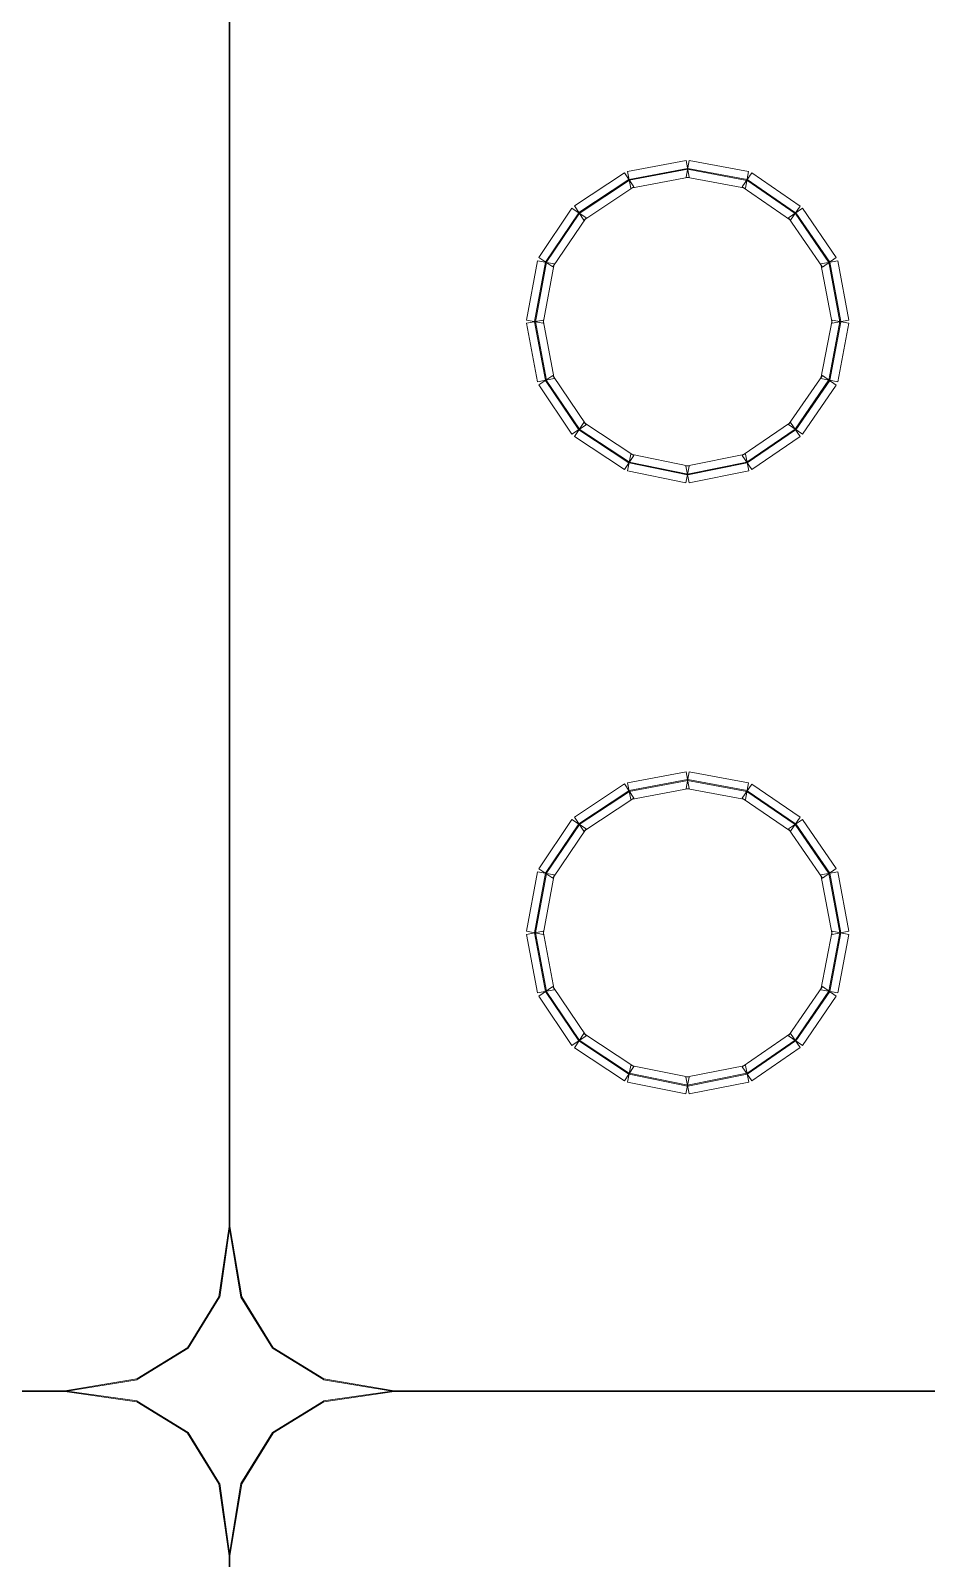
# Model space of a CAD drawing. Header units: millimetres. Extents: x -200 to 200, y -162 to 219.
# Drawn here: x -149.05 to -121.12, y -71.87 to -24.26 of the extents above; entities that cross this region are included whole.
import ezdxf

# ---------------------------------------------------------------- set-up
doc = ezdxf.new("R2010")
doc.units = ezdxf.units.MM
doc.header["$MEASUREMENT"] = 0

msp = doc.modelspace()

# ---------------------------------------------------------------- linework, layer by layer
at = {"color": 1, "lineweight": 5}
for points in [[(-142.8609, 23.4376), (-142.8609, 23.4376), (-142.8345, 23.4376), (-142.8345, 23.4376), (-142.8345, 23.4376), (-142.8345, 23.4376), (-142.8345, -61.5304), (-142.8345, -61.5304), (-142.8345, -61.5304), (-142.8345, -61.5304), (-142.8609, -61.5304), (-142.8609, -61.5304), (-142.8609, -61.5304), (-142.8609, -61.5304), (-142.8609, 23.4376), (-142.8609, 23.4376)], [(-142.8608, -61.5285), (-142.8608, -61.5285), (-142.8346, -61.5323), (-142.8346, -61.5323), (-142.8346, -61.5323), (-142.8346, -61.5323), (-143.152, -63.7279), (-143.152, -63.7279), (-143.152, -63.7279), (-143.152, -63.7279), (-143.1782, -63.7241), (-143.1782, -63.7241), (-143.1782, -63.7241), (-143.1782, -63.7241), (-142.8608, -61.5285), (-142.8608, -61.5285)], [(-142.4643, -63.7238), (-142.4643, -63.7238), (-142.4904, -63.7282), (-142.4904, -63.7282), (-142.4904, -63.7282), (-142.4904, -63.7282), (-142.8607, -61.5326), (-142.8607, -61.5326), (-142.8607, -61.5326), (-142.8607, -61.5326), (-142.8347, -61.5282), (-142.8347, -61.5282), (-142.8347, -61.5282), (-142.8347, -61.5282), (-142.4643, -63.7238), (-142.4643, -63.7238)], [(-143.1764, -63.719), (-143.1764, -63.719), (-143.1539, -63.7329), (-143.1539, -63.7329), (-143.1539, -63.7329), (-143.1539, -63.7329), (-144.1326, -65.3201), (-144.1326, -65.3201), (-144.1326, -65.3201), (-144.1326, -65.3201), (-144.1552, -65.3062), (-144.1552, -65.3062), (-144.1552, -65.3062), (-144.1552, -65.3062), (-143.1764, -63.719), (-143.1764, -63.719)], [(-141.4873, -65.3062), (-141.4873, -65.3062), (-141.5098, -65.3201), (-141.5098, -65.3201), (-141.5098, -65.3201), (-141.5098, -65.3201), (-142.4886, -63.7329), (-142.4886, -63.7329), (-142.4886, -63.7329), (-142.4886, -63.7329), (-142.4661, -63.719), (-142.4661, -63.719), (-142.4661, -63.719), (-142.4661, -63.719), (-141.4873, -65.3062), (-141.4873, -65.3062)], [(-144.1508, -65.3019), (-144.1508, -65.3019), (-144.137, -65.3244), (-144.137, -65.3244), (-144.137, -65.3244), (-144.137, -65.3244), (-145.7242, -66.3032), (-145.7242, -66.3032), (-145.7242, -66.3032), (-145.7242, -66.3032), (-145.738, -66.2807), (-145.738, -66.2807), (-145.738, -66.2807), (-145.738, -66.2807), (-144.1508, -65.3019), (-144.1508, -65.3019)], [(-139.9044, -66.2807), (-139.9044, -66.2807), (-139.9183, -66.3032), (-139.9183, -66.3032), (-139.9183, -66.3032), (-139.9183, -66.3032), (-141.5055, -65.3244), (-141.5055, -65.3244), (-141.5055, -65.3244), (-141.5055, -65.3244), (-141.4916, -65.3019), (-141.4916, -65.3019), (-141.4916, -65.3019), (-141.4916, -65.3019), (-139.9044, -66.2807), (-139.9044, -66.2807)], [(-194.8548, -66.6755), (-194.8548, -66.6755), (-194.8548, -66.6491), (-194.8548, -66.6491), (-194.8548, -66.6491), (-194.8548, -66.6491), (-147.9796, -66.6491), (-147.9796, -66.6491), (-147.9796, -66.6491), (-147.9796, -66.6491), (-147.9796, -66.6755), (-147.9796, -66.6755), (-147.9796, -66.6755), (-147.9796, -66.6755), (-194.8548, -66.6755), (-194.8548, -66.6755)], [(-145.7333, -66.2789), (-145.7333, -66.2789), (-145.729, -66.305), (-145.729, -66.305), (-145.729, -66.305), (-145.729, -66.305), (-147.9775, -66.6753), (-147.9775, -66.6753), (-147.9775, -66.6753), (-147.9775, -66.6753), (-147.9818, -66.6492), (-147.9818, -66.6492), (-147.9818, -66.6492), (-147.9818, -66.6492), (-145.7333, -66.2789), (-145.7333, -66.2789)], [(-147.9815, -66.6754), (-147.9815, -66.6754), (-147.9778, -66.6492), (-147.9778, -66.6492), (-147.9778, -66.6492), (-147.9778, -66.6492), (-145.7293, -66.9666), (-145.7293, -66.9666), (-145.7293, -66.9666), (-145.7293, -66.9666), (-145.7329, -66.9928), (-145.7329, -66.9928), (-145.7329, -66.9928), (-145.7329, -66.9928), (-147.9815, -66.6754), (-147.9815, -66.6754)], [(-137.7136, -66.6493), (-137.7136, -66.6493), (-137.718, -66.6753), (-137.718, -66.6753), (-137.718, -66.6753), (-137.718, -66.6753), (-139.9136, -66.305), (-139.9136, -66.305), (-139.9136, -66.305), (-139.9136, -66.305), (-139.9092, -66.2789), (-139.9092, -66.2789), (-139.9092, -66.2789), (-139.9092, -66.2789), (-137.7136, -66.6493), (-137.7136, -66.6493)], [(-139.9095, -66.9928), (-139.9095, -66.9928), (-139.9133, -66.9666), (-139.9133, -66.9666), (-139.9133, -66.9666), (-139.9133, -66.9666), (-137.7177, -66.6492), (-137.7177, -66.6492), (-137.7177, -66.6492), (-137.7177, -66.6492), (-137.7139, -66.6754), (-137.7139, -66.6754), (-137.7139, -66.6754), (-137.7139, -66.6754), (-139.9095, -66.9928), (-139.9095, -66.9928)], [(-90.8406, -66.6491), (-90.8406, -66.6491), (-90.8406, -66.6755), (-90.8406, -66.6755), (-90.8406, -66.6755), (-90.8406, -66.6755), (-137.7158, -66.6755), (-137.7158, -66.6755), (-137.7158, -66.6755), (-137.7158, -66.6755), (-137.7158, -66.6491), (-137.7158, -66.6491), (-137.7158, -66.6491), (-137.7158, -66.6491), (-90.8406, -66.6491), (-90.8406, -66.6491)], [(-145.738, -66.991), (-145.738, -66.991), (-145.7242, -66.9685), (-145.7242, -66.9685), (-145.7242, -66.9685), (-145.7242, -66.9685), (-144.137, -67.9473), (-144.137, -67.9473), (-144.137, -67.9473), (-144.137, -67.9473), (-144.1508, -67.9698), (-144.1508, -67.9698), (-144.1508, -67.9698), (-144.1508, -67.9698), (-145.738, -66.991), (-145.738, -66.991)], [(-141.4916, -67.9698), (-141.4916, -67.9698), (-141.5055, -67.9473), (-141.5055, -67.9473), (-141.5055, -67.9473), (-141.5055, -67.9473), (-139.9183, -66.9685), (-139.9183, -66.9685), (-139.9183, -66.9685), (-139.9183, -66.9685), (-139.9044, -66.991), (-139.9044, -66.991), (-139.9044, -66.991), (-139.9044, -66.991), (-141.4916, -67.9698), (-141.4916, -67.9698)], [(-144.1552, -67.9655), (-144.1552, -67.9655), (-144.1326, -67.9516), (-144.1326, -67.9516), (-144.1326, -67.9516), (-144.1326, -67.9516), (-143.1539, -69.5388), (-143.1539, -69.5388), (-143.1539, -69.5388), (-143.1539, -69.5388), (-143.1764, -69.5527), (-143.1764, -69.5527), (-143.1764, -69.5527), (-143.1764, -69.5527), (-144.1552, -67.9655), (-144.1552, -67.9655)], [(-142.4661, -69.5527), (-142.4661, -69.5527), (-142.4886, -69.5388), (-142.4886, -69.5388), (-142.4886, -69.5388), (-142.4886, -69.5388), (-141.5098, -67.9516), (-141.5098, -67.9516), (-141.5098, -67.9516), (-141.5098, -67.9516), (-141.4873, -67.9655), (-141.4873, -67.9655), (-141.4873, -67.9655), (-141.4873, -67.9655), (-142.4661, -69.5527), (-142.4661, -69.5527)], [(-143.1782, -69.5476), (-143.1782, -69.5476), (-143.152, -69.5439), (-143.152, -69.5439), (-143.152, -69.5439), (-143.152, -69.5439), (-142.8346, -71.7924), (-142.8346, -71.7924), (-142.8346, -71.7924), (-142.8346, -71.7924), (-142.8608, -71.7961), (-142.8608, -71.7961), (-142.8608, -71.7961), (-142.8608, -71.7961), (-143.1782, -69.5476), (-143.1782, -69.5476)], [(-142.8346, -71.7964), (-142.8346, -71.7964), (-142.8607, -71.7921), (-142.8607, -71.7921), (-142.8607, -71.7921), (-142.8607, -71.7921), (-142.4904, -69.5436), (-142.4904, -69.5436), (-142.4904, -69.5436), (-142.4904, -69.5436), (-142.4643, -69.5479), (-142.4643, -69.5479), (-142.4643, -69.5479), (-142.4643, -69.5479), (-142.8346, -71.7964), (-142.8346, -71.7964)], [(-142.8609, -71.7942), (-142.8609, -71.7942), (-142.8345, -71.7942), (-142.8345, -71.7942), (-142.8345, -71.7942), (-142.8345, -71.7942), (-142.8345, -156.7622), (-142.8345, -156.7622), (-142.8345, -156.7622), (-142.8345, -156.7622), (-142.8609, -156.7622), (-142.8609, -156.7622), (-142.8609, -156.7622), (-142.8609, -156.7622), (-142.8609, -71.7942), (-142.8609, -71.7942)]]:
    msp.add_open_spline(points, degree=3, knots=[0, 0, 0, 0, 0.25, 0.25, 0.25, 0.25, 0.5, 0.5, 0.5, 0.5, 0.75, 0.75, 0.75, 0.75, 1, 1, 1, 1], dxfattribs=at)
at = {"color": 4, "lineweight": 5}
for points in [[(-128.6119, -28.3096), (-128.6119, -28.3096), (-128.5139, -28.8295), (-128.5139, -28.8295), (-128.5139, -28.8295), (-128.5139, -28.8295), (-130.3392, -29.1734), (-130.3392, -29.1734), (-130.3392, -29.1734), (-130.3392, -29.1734), (-130.4372, -28.6535), (-130.4372, -28.6535), (-130.4372, -28.6535), (-130.4372, -28.6535), (-128.6119, -28.3096), (-128.6119, -28.3096)], [(-128.5654, -28.5566), (-128.5654, -28.5566), (-128.5605, -28.5826), (-128.5605, -28.5826), (-128.5605, -28.5826), (-128.5605, -28.5826), (-130.3858, -28.9264), (-130.3858, -28.9264), (-130.3858, -28.9264), (-130.3858, -28.9264), (-130.3906, -28.9005), (-130.3906, -28.9005), (-130.3906, -28.9005), (-130.3906, -28.9005), (-128.5654, -28.5566), (-128.5654, -28.5566)], [(-126.6629, -28.6534), (-126.6629, -28.6534), (-126.7595, -29.1735), (-126.7595, -29.1735), (-126.7595, -29.1735), (-126.7595, -29.1735), (-128.6112, -28.8296), (-128.6112, -28.8296), (-128.6112, -28.8296), (-128.6112, -28.8296), (-128.5146, -28.3095), (-128.5146, -28.3095), (-128.5146, -28.3095), (-128.5146, -28.3095), (-126.6629, -28.6534), (-126.6629, -28.6534)], [(-126.7088, -28.9004), (-126.7088, -28.9004), (-126.7136, -28.9265), (-126.7136, -28.9265), (-126.7136, -28.9265), (-126.7136, -28.9265), (-128.5653, -28.5826), (-128.5653, -28.5826), (-128.5653, -28.5826), (-128.5653, -28.5826), (-128.5605, -28.5566), (-128.5605, -28.5566), (-128.5605, -28.5566), (-128.5605, -28.5566), (-126.7088, -28.9004), (-126.7088, -28.9004)], [(-130.5341, -28.6928), (-130.5341, -28.6928), (-130.2423, -29.1341), (-130.2423, -29.1341), (-130.2423, -29.1341), (-130.2423, -29.1341), (-131.8031, -30.1658), (-131.8031, -30.1658), (-131.8031, -30.1658), (-131.8031, -30.1658), (-132.0948, -29.7244), (-132.0948, -29.7244), (-132.0948, -29.7244), (-132.0948, -29.7244), (-130.5341, -28.6928), (-130.5341, -28.6928)], [(-130.3955, -28.9024), (-130.3955, -28.9024), (-130.3809, -28.9245), (-130.3809, -28.9245), (-130.3809, -28.9245), (-130.3809, -28.9245), (-131.9417, -29.9562), (-131.9417, -29.9562), (-131.9417, -29.9562), (-131.9417, -29.9562), (-131.9562, -29.9341), (-131.9562, -29.9341), (-131.9562, -29.9341), (-131.9562, -29.9341), (-130.3955, -28.9024), (-130.3955, -28.9024)], [(-125.054, -29.7268), (-125.054, -29.7268), (-125.3527, -30.1634), (-125.3527, -30.1634), (-125.3527, -30.1634), (-125.3527, -30.1634), (-126.8606, -29.1318), (-126.8606, -29.1318), (-126.8606, -29.1318), (-126.8606, -29.1318), (-126.5618, -28.6951), (-126.5618, -28.6951), (-126.5618, -28.6951), (-126.5618, -28.6951), (-125.054, -29.7268), (-125.054, -29.7268)], [(-125.1959, -29.9342), (-125.1959, -29.9342), (-125.2108, -29.956), (-125.2108, -29.956), (-125.2108, -29.956), (-125.2108, -29.956), (-126.7187, -28.9244), (-126.7187, -28.9244), (-126.7187, -28.9244), (-126.7187, -28.9244), (-126.7037, -28.9025), (-126.7037, -28.9025), (-126.7037, -28.9025), (-126.7037, -28.9025), (-125.1959, -29.9342), (-125.1959, -29.9342)], [(-132.1685, -29.7975), (-132.1685, -29.7975), (-131.7294, -30.0927), (-131.7294, -30.0927), (-131.7294, -30.0927), (-131.7294, -30.0927), (-132.7611, -31.627), (-132.7611, -31.627), (-132.7611, -31.627), (-132.7611, -31.627), (-133.2001, -31.3318), (-133.2001, -31.3318), (-133.2001, -31.3318), (-133.2001, -31.3318), (-132.1685, -29.7975), (-132.1685, -29.7975)], [(-131.9599, -29.9377), (-131.9599, -29.9377), (-131.938, -29.9525), (-131.938, -29.9525), (-131.938, -29.9525), (-131.938, -29.9525), (-132.9696, -31.4868), (-132.9696, -31.4868), (-132.9696, -31.4868), (-132.9696, -31.4868), (-132.9916, -31.472), (-132.9916, -31.472), (-132.9916, -31.472), (-132.9916, -31.472), (-131.9599, -29.9377), (-131.9599, -29.9377)], [(-123.9275, -31.3292), (-123.9275, -31.3292), (-124.363, -31.6296), (-124.363, -31.6296), (-124.363, -31.6296), (-124.363, -31.6296), (-125.4211, -30.0953), (-125.4211, -30.0953), (-125.4211, -30.0953), (-125.4211, -30.0953), (-124.9856, -29.7949), (-124.9856, -29.7949), (-124.9856, -29.7949), (-124.9856, -29.7949), (-123.9275, -31.3292), (-123.9275, -31.3292)], [(-124.1343, -31.4719), (-124.1343, -31.4719), (-124.1561, -31.4869), (-124.1561, -31.4869), (-124.1561, -31.4869), (-124.1561, -31.4869), (-125.2142, -29.9526), (-125.2142, -29.9526), (-125.2142, -29.9526), (-125.2142, -29.9526), (-125.1925, -29.9376), (-125.1925, -29.9376), (-125.1925, -29.9376), (-125.1925, -29.9376), (-124.1343, -31.4719), (-124.1343, -31.4719)], [(-133.2407, -31.4311), (-133.2407, -31.4311), (-132.7205, -31.5277), (-132.7205, -31.5277), (-132.7205, -31.5277), (-132.7205, -31.5277), (-133.0644, -33.3795), (-133.0644, -33.3795), (-133.0644, -33.3795), (-133.0644, -33.3795), (-133.5846, -33.2828), (-133.5846, -33.2828), (-133.5846, -33.2828), (-133.5846, -33.2828), (-133.2407, -31.4311), (-133.2407, -31.4311)], [(-132.9936, -31.477), (-132.9936, -31.477), (-132.9676, -31.4818), (-132.9676, -31.4818), (-132.9676, -31.4818), (-132.9676, -31.4818), (-133.3115, -33.3336), (-133.3115, -33.3336), (-133.3115, -33.3336), (-133.3115, -33.3336), (-133.3375, -33.3287), (-133.3375, -33.3287), (-133.3375, -33.3287), (-133.3375, -33.3287), (-132.9936, -31.477), (-132.9936, -31.477)], [(-123.5413, -33.2828), (-123.5413, -33.2828), (-124.0614, -33.3795), (-124.0614, -33.3795), (-124.0614, -33.3795), (-124.0614, -33.3795), (-124.4053, -31.5277), (-124.4053, -31.5277), (-124.4053, -31.5277), (-124.4053, -31.5277), (-123.8851, -31.4311), (-123.8851, -31.4311), (-123.8851, -31.4311), (-123.8851, -31.4311), (-123.5413, -33.2828), (-123.5413, -33.2828)], [(-123.7883, -33.3287), (-123.7883, -33.3287), (-123.8143, -33.3336), (-123.8143, -33.3336), (-123.8143, -33.3336), (-123.8143, -33.3336), (-124.1582, -31.4818), (-124.1582, -31.4818), (-124.1582, -31.4818), (-124.1582, -31.4818), (-124.1322, -31.477), (-124.1322, -31.477), (-124.1322, -31.477), (-124.1322, -31.477), (-123.7883, -33.3287), (-123.7883, -33.3287)], [(-133.5845, -33.3801), (-133.5845, -33.3801), (-133.0646, -33.2822), (-133.0646, -33.2822), (-133.0646, -33.2822), (-133.0646, -33.2822), (-132.7207, -35.1074), (-132.7207, -35.1074), (-132.7207, -35.1074), (-132.7207, -35.1074), (-133.2406, -35.2054), (-133.2406, -35.2054), (-133.2406, -35.2054), (-133.2406, -35.2054), (-133.5845, -33.3801), (-133.5845, -33.3801)], [(-133.3375, -33.3336), (-133.3375, -33.3336), (-133.3115, -33.3287), (-133.3115, -33.3287), (-133.3115, -33.3287), (-133.3115, -33.3287), (-132.9676, -35.154), (-132.9676, -35.154), (-132.9676, -35.154), (-132.9676, -35.154), (-132.9936, -35.1589), (-132.9936, -35.1589), (-132.9936, -35.1589), (-132.9936, -35.1589), (-133.3375, -33.3336), (-133.3375, -33.3336)], [(-123.8853, -35.2054), (-123.8853, -35.2054), (-124.4052, -35.1074), (-124.4052, -35.1074), (-124.4052, -35.1074), (-124.4052, -35.1074), (-124.0613, -33.2822), (-124.0613, -33.2822), (-124.0613, -33.2822), (-124.0613, -33.2822), (-123.5414, -33.3801), (-123.5414, -33.3801), (-123.5414, -33.3801), (-123.5414, -33.3801), (-123.8853, -35.2054), (-123.8853, -35.2054)], [(-124.1322, -35.1589), (-124.1322, -35.1589), (-124.1582, -35.154), (-124.1582, -35.154), (-124.1582, -35.154), (-124.1582, -35.154), (-123.8143, -33.3287), (-123.8143, -33.3287), (-123.8143, -33.3287), (-123.8143, -33.3287), (-123.7883, -33.3336), (-123.7883, -33.3336), (-123.7883, -33.3336), (-123.7883, -33.3336), (-124.1322, -35.1589), (-124.1322, -35.1589)], [(-133.2001, -35.304), (-133.2001, -35.304), (-132.7611, -35.0088), (-132.7611, -35.0088), (-132.7611, -35.0088), (-132.7611, -35.0088), (-131.7294, -36.5431), (-131.7294, -36.5431), (-131.7294, -36.5431), (-131.7294, -36.5431), (-132.1685, -36.8383), (-132.1685, -36.8383), (-132.1685, -36.8383), (-132.1685, -36.8383), (-133.2001, -35.304), (-133.2001, -35.304)], [(-132.9916, -35.1638), (-132.9916, -35.1638), (-132.9696, -35.149), (-132.9696, -35.149), (-132.9696, -35.149), (-132.9696, -35.149), (-131.938, -36.6833), (-131.938, -36.6833), (-131.938, -36.6833), (-131.938, -36.6833), (-131.9599, -36.6981), (-131.9599, -36.6981), (-131.9599, -36.6981), (-131.9599, -36.6981), (-132.9916, -35.1638), (-132.9916, -35.1638)], [(-124.9856, -36.8409), (-124.9856, -36.8409), (-125.4211, -36.5405), (-125.4211, -36.5405), (-125.4211, -36.5405), (-125.4211, -36.5405), (-124.363, -35.0062), (-124.363, -35.0062), (-124.363, -35.0062), (-124.363, -35.0062), (-123.9275, -35.3066), (-123.9275, -35.3066), (-123.9275, -35.3066), (-123.9275, -35.3066), (-124.9856, -36.8409), (-124.9856, -36.8409)], [(-125.1925, -36.6982), (-125.1925, -36.6982), (-125.2142, -36.6832), (-125.2142, -36.6832), (-125.2142, -36.6832), (-125.2142, -36.6832), (-124.1561, -35.1489), (-124.1561, -35.1489), (-124.1561, -35.1489), (-124.1561, -35.1489), (-124.1343, -35.1639), (-124.1343, -35.1639), (-124.1343, -35.1639), (-124.1343, -35.1639), (-125.1925, -36.6982), (-125.1925, -36.6982)], [(-132.0948, -36.9114), (-132.0948, -36.9114), (-131.8031, -36.47), (-131.8031, -36.47), (-131.8031, -36.47), (-131.8031, -36.47), (-130.2423, -37.5017), (-130.2423, -37.5017), (-130.2423, -37.5017), (-130.2423, -37.5017), (-130.5341, -37.9431), (-130.5341, -37.9431), (-130.5341, -37.9431), (-130.5341, -37.9431), (-132.0948, -36.9114), (-132.0948, -36.9114)], [(-126.5618, -37.9407), (-126.5618, -37.9407), (-126.8606, -37.5041), (-126.8606, -37.5041), (-126.8606, -37.5041), (-126.8606, -37.5041), (-125.3527, -36.4724), (-125.3527, -36.4724), (-125.3527, -36.4724), (-125.3527, -36.4724), (-125.054, -36.909), (-125.054, -36.909), (-125.054, -36.909), (-125.054, -36.909), (-126.5618, -37.9407), (-126.5618, -37.9407)], [(-131.9562, -36.7018), (-131.9562, -36.7018), (-131.9417, -36.6797), (-131.9417, -36.6797), (-131.9417, -36.6797), (-131.9417, -36.6797), (-130.3809, -37.7114), (-130.3809, -37.7114), (-130.3809, -37.7114), (-130.3809, -37.7114), (-130.3955, -37.7334), (-130.3955, -37.7334), (-130.3955, -37.7334), (-130.3955, -37.7334), (-131.9562, -36.7018), (-131.9562, -36.7018)], [(-126.7037, -37.7333), (-126.7037, -37.7333), (-126.7187, -37.7115), (-126.7187, -37.7115), (-126.7187, -37.7115), (-126.7187, -37.7115), (-125.2108, -36.6798), (-125.2108, -36.6798), (-125.2108, -36.6798), (-125.2108, -36.6798), (-125.1959, -36.7016), (-125.1959, -36.7016), (-125.1959, -36.7016), (-125.1959, -36.7016), (-126.7037, -37.7333), (-126.7037, -37.7333)], [(-130.4408, -37.9816), (-130.4408, -37.9816), (-130.3356, -37.4631), (-130.3356, -37.4631), (-130.3356, -37.4631), (-130.3356, -37.4631), (-128.5103, -37.8335), (-128.5103, -37.8335), (-128.5103, -37.8335), (-128.5103, -37.8335), (-128.6155, -38.352), (-128.6155, -38.352), (-128.6155, -38.352), (-128.6155, -38.352), (-130.4408, -37.9816), (-130.4408, -37.9816)], [(-128.511, -38.3521), (-128.511, -38.3521), (-128.6148, -37.8333), (-128.6148, -37.8333), (-128.6148, -37.8333), (-128.6148, -37.8333), (-126.7631, -37.463), (-126.7631, -37.463), (-126.7631, -37.463), (-126.7631, -37.463), (-126.6593, -37.9818), (-126.6593, -37.9818), (-126.6593, -37.9818), (-126.6593, -37.9818), (-128.511, -38.3521), (-128.511, -38.3521)], [(-130.3908, -37.7354), (-130.3908, -37.7354), (-130.3856, -37.7094), (-130.3856, -37.7094), (-130.3856, -37.7094), (-130.3856, -37.7094), (-128.5603, -38.0798), (-128.5603, -38.0798), (-128.5603, -38.0798), (-128.5603, -38.0798), (-128.5656, -38.1057), (-128.5656, -38.1057), (-128.5656, -38.1057), (-128.5656, -38.1057), (-130.3908, -37.7354), (-130.3908, -37.7354)], [(-128.5603, -38.1057), (-128.5603, -38.1057), (-128.5655, -38.0798), (-128.5655, -38.0798), (-128.5655, -38.0798), (-128.5655, -38.0798), (-126.7138, -37.7094), (-126.7138, -37.7094), (-126.7138, -37.7094), (-126.7138, -37.7094), (-126.7086, -37.7354), (-126.7086, -37.7354), (-126.7086, -37.7354), (-126.7086, -37.7354), (-128.5603, -38.1057), (-128.5603, -38.1057)], [(-128.6119, -47.356), (-128.6119, -47.356), (-128.5139, -47.8759), (-128.5139, -47.8759), (-128.5139, -47.8759), (-128.5139, -47.8759), (-130.3392, -48.2198), (-130.3392, -48.2198), (-130.3392, -48.2198), (-130.3392, -48.2198), (-130.4372, -47.6999), (-130.4372, -47.6999), (-130.4372, -47.6999), (-130.4372, -47.6999), (-128.6119, -47.356), (-128.6119, -47.356)], [(-128.5654, -47.6029), (-128.5654, -47.6029), (-128.5605, -47.6289), (-128.5605, -47.6289), (-128.5605, -47.6289), (-128.5605, -47.6289), (-130.3858, -47.9728), (-130.3858, -47.9728), (-130.3858, -47.9728), (-130.3858, -47.9728), (-130.3906, -47.9468), (-130.3906, -47.9468), (-130.3906, -47.9468), (-130.3906, -47.9468), (-128.5654, -47.6029), (-128.5654, -47.6029)], [(-126.6629, -47.6997), (-126.6629, -47.6997), (-126.7595, -48.2199), (-126.7595, -48.2199), (-126.7595, -48.2199), (-126.7595, -48.2199), (-128.6112, -47.876), (-128.6112, -47.876), (-128.6112, -47.876), (-128.6112, -47.876), (-128.5146, -47.3558), (-128.5146, -47.3558), (-128.5146, -47.3558), (-128.5146, -47.3558), (-126.6629, -47.6997), (-126.6629, -47.6997)], [(-126.7088, -47.9468), (-126.7088, -47.9468), (-126.7136, -47.9728), (-126.7136, -47.9728), (-126.7136, -47.9728), (-126.7136, -47.9728), (-128.5653, -47.6289), (-128.5653, -47.6289), (-128.5653, -47.6289), (-128.5653, -47.6289), (-128.5605, -47.6029), (-128.5605, -47.6029), (-128.5605, -47.6029), (-128.5605, -47.6029), (-126.7088, -47.9468), (-126.7088, -47.9468)], [(-130.5341, -47.7391), (-130.5341, -47.7391), (-130.2423, -48.1805), (-130.2423, -48.1805), (-130.2423, -48.1805), (-130.2423, -48.1805), (-131.8031, -49.2122), (-131.8031, -49.2122), (-131.8031, -49.2122), (-131.8031, -49.2122), (-132.0948, -48.7708), (-132.0948, -48.7708), (-132.0948, -48.7708), (-132.0948, -48.7708), (-130.5341, -47.7391), (-130.5341, -47.7391)], [(-130.3955, -47.9488), (-130.3955, -47.9488), (-130.3809, -47.9709), (-130.3809, -47.9709), (-130.3809, -47.9709), (-130.3809, -47.9709), (-131.9417, -49.0025), (-131.9417, -49.0025), (-131.9417, -49.0025), (-131.9417, -49.0025), (-131.9562, -48.9805), (-131.9562, -48.9805), (-131.9562, -48.9805), (-131.9562, -48.9805), (-130.3955, -47.9488), (-130.3955, -47.9488)], [(-125.054, -48.7732), (-125.054, -48.7732), (-125.3527, -49.2098), (-125.3527, -49.2098), (-125.3527, -49.2098), (-125.3527, -49.2098), (-126.8606, -48.1781), (-126.8606, -48.1781), (-126.8606, -48.1781), (-126.8606, -48.1781), (-126.5618, -47.7415), (-126.5618, -47.7415), (-126.5618, -47.7415), (-126.5618, -47.7415), (-125.054, -48.7732), (-125.054, -48.7732)], [(-125.1959, -48.9806), (-125.1959, -48.9806), (-125.2108, -49.0024), (-125.2108, -49.0024), (-125.2108, -49.0024), (-125.2108, -49.0024), (-126.7187, -47.9707), (-126.7187, -47.9707), (-126.7187, -47.9707), (-126.7187, -47.9707), (-126.7037, -47.9489), (-126.7037, -47.9489), (-126.7037, -47.9489), (-126.7037, -47.9489), (-125.1959, -48.9806), (-125.1959, -48.9806)], [(-132.1685, -48.8439), (-132.1685, -48.8439), (-131.7294, -49.1391), (-131.7294, -49.1391), (-131.7294, -49.1391), (-131.7294, -49.1391), (-132.7611, -50.6734), (-132.7611, -50.6734), (-132.7611, -50.6734), (-132.7611, -50.6734), (-133.2001, -50.3782), (-133.2001, -50.3782), (-133.2001, -50.3782), (-133.2001, -50.3782), (-132.1685, -48.8439), (-132.1685, -48.8439)], [(-131.9599, -48.9841), (-131.9599, -48.9841), (-131.938, -48.9989), (-131.938, -48.9989), (-131.938, -48.9989), (-131.938, -48.9989), (-132.9696, -50.5332), (-132.9696, -50.5332), (-132.9696, -50.5332), (-132.9696, -50.5332), (-132.9916, -50.5184), (-132.9916, -50.5184), (-132.9916, -50.5184), (-132.9916, -50.5184), (-131.9599, -48.9841), (-131.9599, -48.9841)], [(-123.9275, -50.3756), (-123.9275, -50.3756), (-124.363, -50.676), (-124.363, -50.676), (-124.363, -50.676), (-124.363, -50.676), (-125.4211, -49.1417), (-125.4211, -49.1417), (-125.4211, -49.1417), (-125.4211, -49.1417), (-124.9856, -48.8413), (-124.9856, -48.8413), (-124.9856, -48.8413), (-124.9856, -48.8413), (-123.9275, -50.3756), (-123.9275, -50.3756)], [(-124.1343, -50.5183), (-124.1343, -50.5183), (-124.1561, -50.5333), (-124.1561, -50.5333), (-124.1561, -50.5333), (-124.1561, -50.5333), (-125.2142, -48.999), (-125.2142, -48.999), (-125.2142, -48.999), (-125.2142, -48.999), (-125.1925, -48.984), (-125.1925, -48.984), (-125.1925, -48.984), (-125.1925, -48.984), (-124.1343, -50.5183), (-124.1343, -50.5183)], [(-133.2407, -50.4775), (-133.2407, -50.4775), (-132.7205, -50.5741), (-132.7205, -50.5741), (-132.7205, -50.5741), (-132.7205, -50.5741), (-133.0644, -52.4258), (-133.0644, -52.4258), (-133.0644, -52.4258), (-133.0644, -52.4258), (-133.5846, -52.3292), (-133.5846, -52.3292), (-133.5846, -52.3292), (-133.5846, -52.3292), (-133.2407, -50.4775), (-133.2407, -50.4775)], [(-132.9936, -50.5234), (-132.9936, -50.5234), (-132.9676, -50.5282), (-132.9676, -50.5282), (-132.9676, -50.5282), (-132.9676, -50.5282), (-133.3115, -52.3799), (-133.3115, -52.3799), (-133.3115, -52.3799), (-133.3115, -52.3799), (-133.3375, -52.3751), (-133.3375, -52.3751), (-133.3375, -52.3751), (-133.3375, -52.3751), (-132.9936, -50.5234), (-132.9936, -50.5234)], [(-123.5413, -52.3292), (-123.5413, -52.3292), (-124.0614, -52.4258), (-124.0614, -52.4258), (-124.0614, -52.4258), (-124.0614, -52.4258), (-124.4053, -50.5741), (-124.4053, -50.5741), (-124.4053, -50.5741), (-124.4053, -50.5741), (-123.8851, -50.4775), (-123.8851, -50.4775), (-123.8851, -50.4775), (-123.8851, -50.4775), (-123.5413, -52.3292), (-123.5413, -52.3292)], [(-123.7883, -52.3751), (-123.7883, -52.3751), (-123.8143, -52.3799), (-123.8143, -52.3799), (-123.8143, -52.3799), (-123.8143, -52.3799), (-124.1582, -50.5282), (-124.1582, -50.5282), (-124.1582, -50.5282), (-124.1582, -50.5282), (-124.1322, -50.5234), (-124.1322, -50.5234), (-124.1322, -50.5234), (-124.1322, -50.5234), (-123.7883, -52.3751), (-123.7883, -52.3751)], [(-133.5845, -52.4265), (-133.5845, -52.4265), (-133.0646, -52.3285), (-133.0646, -52.3285), (-133.0646, -52.3285), (-133.0646, -52.3285), (-132.7207, -54.1538), (-132.7207, -54.1538), (-132.7207, -54.1538), (-132.7207, -54.1538), (-133.2406, -54.2518), (-133.2406, -54.2518), (-133.2406, -54.2518), (-133.2406, -54.2518), (-133.5845, -52.4265), (-133.5845, -52.4265)], [(-133.3375, -52.38), (-133.3375, -52.38), (-133.3115, -52.3751), (-133.3115, -52.3751), (-133.3115, -52.3751), (-133.3115, -52.3751), (-132.9676, -54.2003), (-132.9676, -54.2003), (-132.9676, -54.2003), (-132.9676, -54.2003), (-132.9936, -54.2052), (-132.9936, -54.2052), (-132.9936, -54.2052), (-132.9936, -54.2052), (-133.3375, -52.38), (-133.3375, -52.38)], [(-123.8853, -54.2518), (-123.8853, -54.2518), (-124.4052, -54.1538), (-124.4052, -54.1538), (-124.4052, -54.1538), (-124.4052, -54.1538), (-124.0613, -52.3285), (-124.0613, -52.3285), (-124.0613, -52.3285), (-124.0613, -52.3285), (-123.5414, -52.4265), (-123.5414, -52.4265), (-123.5414, -52.4265), (-123.5414, -52.4265), (-123.8853, -54.2518), (-123.8853, -54.2518)], [(-124.1322, -54.2052), (-124.1322, -54.2052), (-124.1582, -54.2003), (-124.1582, -54.2003), (-124.1582, -54.2003), (-124.1582, -54.2003), (-123.8143, -52.3751), (-123.8143, -52.3751), (-123.8143, -52.3751), (-123.8143, -52.3751), (-123.7883, -52.38), (-123.7883, -52.38), (-123.7883, -52.38), (-123.7883, -52.38), (-124.1322, -54.2052), (-124.1322, -54.2052)], [(-133.2001, -54.3504), (-133.2001, -54.3504), (-132.7611, -54.0552), (-132.7611, -54.0552), (-132.7611, -54.0552), (-132.7611, -54.0552), (-131.7294, -55.5895), (-131.7294, -55.5895), (-131.7294, -55.5895), (-131.7294, -55.5895), (-132.1685, -55.8847), (-132.1685, -55.8847), (-132.1685, -55.8847), (-132.1685, -55.8847), (-133.2001, -54.3504), (-133.2001, -54.3504)], [(-132.9916, -54.2102), (-132.9916, -54.2102), (-132.9696, -54.1954), (-132.9696, -54.1954), (-132.9696, -54.1954), (-132.9696, -54.1954), (-131.938, -55.7297), (-131.938, -55.7297), (-131.938, -55.7297), (-131.938, -55.7297), (-131.9599, -55.7445), (-131.9599, -55.7445), (-131.9599, -55.7445), (-131.9599, -55.7445), (-132.9916, -54.2102), (-132.9916, -54.2102)], [(-124.9856, -55.8873), (-124.9856, -55.8873), (-125.4211, -55.5869), (-125.4211, -55.5869), (-125.4211, -55.5869), (-125.4211, -55.5869), (-124.363, -54.0526), (-124.363, -54.0526), (-124.363, -54.0526), (-124.363, -54.0526), (-123.9275, -54.353), (-123.9275, -54.353), (-123.9275, -54.353), (-123.9275, -54.353), (-124.9856, -55.8873), (-124.9856, -55.8873)], [(-125.1925, -55.7446), (-125.1925, -55.7446), (-125.2142, -55.7296), (-125.2142, -55.7296), (-125.2142, -55.7296), (-125.2142, -55.7296), (-124.1561, -54.1953), (-124.1561, -54.1953), (-124.1561, -54.1953), (-124.1561, -54.1953), (-124.1343, -54.2103), (-124.1343, -54.2103), (-124.1343, -54.2103), (-124.1343, -54.2103), (-125.1925, -55.7446), (-125.1925, -55.7446)], [(-132.0948, -55.9578), (-132.0948, -55.9578), (-131.8031, -55.5164), (-131.8031, -55.5164), (-131.8031, -55.5164), (-131.8031, -55.5164), (-130.2423, -56.5481), (-130.2423, -56.5481), (-130.2423, -56.5481), (-130.2423, -56.5481), (-130.5341, -56.9894), (-130.5341, -56.9894), (-130.5341, -56.9894), (-130.5341, -56.9894), (-132.0948, -55.9578), (-132.0948, -55.9578)], [(-126.5618, -56.9871), (-126.5618, -56.9871), (-126.8606, -56.5504), (-126.8606, -56.5504), (-126.8606, -56.5504), (-126.8606, -56.5504), (-125.3527, -55.5188), (-125.3527, -55.5188), (-125.3527, -55.5188), (-125.3527, -55.5188), (-125.054, -55.9554), (-125.054, -55.9554), (-125.054, -55.9554), (-125.054, -55.9554), (-126.5618, -56.9871), (-126.5618, -56.9871)], [(-131.9562, -55.7481), (-131.9562, -55.7481), (-131.9417, -55.7261), (-131.9417, -55.7261), (-131.9417, -55.7261), (-131.9417, -55.7261), (-130.3809, -56.7577), (-130.3809, -56.7577), (-130.3809, -56.7577), (-130.3809, -56.7577), (-130.3955, -56.7798), (-130.3955, -56.7798), (-130.3955, -56.7798), (-130.3955, -56.7798), (-131.9562, -55.7481), (-131.9562, -55.7481)], [(-126.7037, -56.7797), (-126.7037, -56.7797), (-126.7187, -56.7579), (-126.7187, -56.7579), (-126.7187, -56.7579), (-126.7187, -56.7579), (-125.2108, -55.7262), (-125.2108, -55.7262), (-125.2108, -55.7262), (-125.2108, -55.7262), (-125.1959, -55.748), (-125.1959, -55.748), (-125.1959, -55.748), (-125.1959, -55.748), (-126.7037, -56.7797), (-126.7037, -56.7797)], [(-130.4408, -57.028), (-130.4408, -57.028), (-130.3356, -56.5095), (-130.3356, -56.5095), (-130.3356, -56.5095), (-130.3356, -56.5095), (-128.5103, -56.8799), (-128.5103, -56.8799), (-128.5103, -56.8799), (-128.5103, -56.8799), (-128.6155, -57.3984), (-128.6155, -57.3984), (-128.6155, -57.3984), (-128.6155, -57.3984), (-130.4408, -57.028), (-130.4408, -57.028)], [(-128.511, -57.3985), (-128.511, -57.3985), (-128.6148, -56.8797), (-128.6148, -56.8797), (-128.6148, -56.8797), (-128.6148, -56.8797), (-126.7631, -56.5094), (-126.7631, -56.5094), (-126.7631, -56.5094), (-126.7631, -56.5094), (-126.6593, -57.0282), (-126.6593, -57.0282), (-126.6593, -57.0282), (-126.6593, -57.0282), (-128.511, -57.3985), (-128.511, -57.3985)], [(-130.3908, -56.7817), (-130.3908, -56.7817), (-130.3856, -56.7558), (-130.3856, -56.7558), (-130.3856, -56.7558), (-130.3856, -56.7558), (-128.5603, -57.1261), (-128.5603, -57.1261), (-128.5603, -57.1261), (-128.5603, -57.1261), (-128.5656, -57.1521), (-128.5656, -57.1521), (-128.5656, -57.1521), (-128.5656, -57.1521), (-130.3908, -56.7817), (-130.3908, -56.7817)], [(-128.5603, -57.1521), (-128.5603, -57.1521), (-128.5655, -57.1261), (-128.5655, -57.1261), (-128.5655, -57.1261), (-128.5655, -57.1261), (-126.7138, -56.7558), (-126.7138, -56.7558), (-126.7138, -56.7558), (-126.7138, -56.7558), (-126.7086, -56.7817), (-126.7086, -56.7817), (-126.7086, -56.7817), (-126.7086, -56.7817), (-128.5603, -57.1521), (-128.5603, -57.1521)]]:
    msp.add_open_spline(points, degree=3, knots=[0, 0, 0, 0, 0.25, 0.25, 0.25, 0.25, 0.5, 0.5, 0.5, 0.5, 0.75, 0.75, 0.75, 0.75, 1, 1, 1, 1], dxfattribs=at)

doc.saveas('drawing.dxf')
